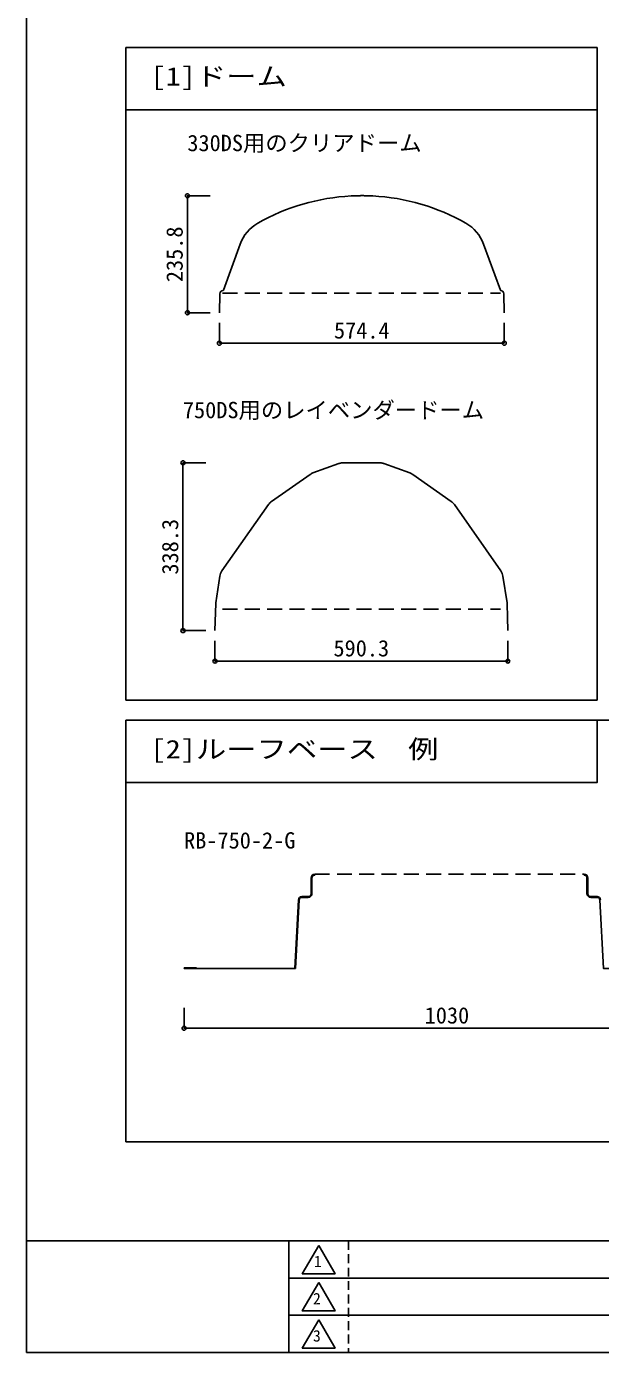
# Model space of a CAD drawing. Units: millimetres, scale not verified, with parts at other scales. Extents: x -3056 to 2944, y -2123 to 2078.
# Drawn here: x -3056 to -1899, y -2122 to 551 of the extents above; entities that cross this region are included whole.
import ezdxf
from ezdxf.enums import TextEntityAlignment as Align

# ---------------------------------------------------------------- set-up
doc = ezdxf.new("R2010")
doc.units = ezdxf.units.MM
doc.header["$LTSCALE"] = 15
for name, pattern in [('CHAIN1', [8, 5, -1, 1, -1]), ('DASHED1', [1.8, 1.2, -0.6]), ('DASHED2', [3, 2, -1])]:
    doc.linetypes.add(name, pattern=pattern)
for name, color, linetype in [('8-0', 7, 'Continuous'), ('F-8', 7, 'Continuous'), ('F-E', 7, 'Continuous'), ('F-F', 7, 'Continuous')]:
    doc.layers.add(name, color=color, linetype=linetype)
doc.styles.add('ＭＳ ゴシック', font='')
doc.styles.get('ＭＳ ゴシック').set_extended_font_data('MS Gothic')

msp = doc.modelspace()

# ---------------------------------------------------------------- linework, layer by layer
at = {"layer": '8-0'}
for p, q in [((-3056.25, -1897.5), (2943.75, -1897.5)), ((-2527.27, -1897.5), (-2527.27, -2122.5)), ((-2527.27, -1972.5), (-281.32, -1972.5)), ((-2527.27, -2047.5), (-281.32, -2047.5))]:
    msp.add_line(p, q, dxfattribs=at)
at = {"layer": '8-0', "linetype": 'DASHED1'}
msp.add_line((-2407.27, -1897.5), (-2407.27, -2122.5), dxfattribs=at)
at = {"layer": '8-0'}
for points in [[(-3056.25, -2122.5), (2943.75, -2122.5), (2943.75, 2077.5), (-3056.25, 2077.5)], [(-2467.27, -1906.5), (-2500.3, -1963.71), (-2434.23, -1963.71)], [(-2467.27, -1981.5), (-2500.3, -2038.71), (-2434.23, -2038.71)], [(-2467.27, -2056.5), (-2500.3, -2113.71), (-2434.23, -2113.71)]]:
    msp.add_lwpolyline(points, close=True, dxfattribs=at)
at = {"layer": 'F-8'}
for p, q in [((-2856.25, -807.5), (-2856.25, 508.92)), ((-2856.25, 508.92), (-1906.25, 508.92)), ((-1906.25, -807.5), (-1906.25, 508.92)), ((-1906.25, 382.92), (-2856.25, 382.92)), ((-2686.16, 209.69), (-2732.09, 209.69)), ((-2731.91, 209.69), (-2731.91, 201.69)), ((-2731.91, -18.14), (-2731.91, 201.69)), ((-2686.16, -26.14), (-2732.09, -26.14)), ((-2731.91, -26.14), (-2731.91, -18.14)), ((-2667.45, -46.8), (-2667.45, -87.84)), ((-2093.07, -46.8), (-2093.07, -87.84)), ((-2667.45, -87.66), (-2659.45, -87.66)), ((-2659.45, -87.66), (-2101.07, -87.66)), ((-2093.07, -87.66), (-2101.07, -87.66)), ((-2695.11, -328.74), (-2741.05, -328.74)), ((-2740.87, -328.74), (-2740.87, -336.74)), ((-2740.87, -659.04), (-2740.87, -336.74)), ((-2695.11, -667.04), (-2741.05, -667.04)), ((-2740.87, -667.04), (-2740.87, -659.04)), ((-2676.41, -687.7), (-2676.41, -728.74)), ((-2086.09, -687.7), (-2086.09, -728.74)), ((-2676.41, -728.56), (-2668.41, -728.56)), ((-2668.41, -728.56), (-2094.09, -728.56)), ((-2086.09, -728.56), (-2094.09, -728.56)), ((-1906.25, -807.5), (-2856.25, -807.5)), ((-2856.25, -847.5), (-86.25, -847.5)), ((-2856.25, -1697.5), (-2856.25, -847.5)), ((-2738.63, -1427.83), (-2738.63, -1468.95)), ((-2738.63, -1468.77), (-2730.63, -1468.77)), ((-2730.63, -1468.77), (-1716.63, -1468.77)), ((-86.25, -1697.5), (-2856.25, -1697.5))]:
    msp.add_line(p, q, dxfattribs=at)
msp.add_lwpolyline([(-1906.25, -847.5), (-1906.25, -973.5), (-2856.25, -973.5)], dxfattribs=at)
for centre in [(-2731.91, 209.69), (-2731.91, -26.14), (-2667.45, -87.66), (-2093.07, -87.66), (-2740.87, -328.74), (-2740.87, -667.04), (-2676.41, -728.56), (-2086.09, -728.56), (-2738.63, -1468.77)]:
    msp.add_circle(centre, 4, dxfattribs=at)
at = {"layer": 'F-E', "linetype": 'CHAIN1'}
for p, q in [((-2401.87, 209.6), (-2401.87, 209.34)), ((-2401.67, 209.35), (-2401.67, 209.61)), ((-2394.41, 209.91), (-2394.41, 209.66)), ((-2394.21, 209.67), (-2394.21, 209.92)), ((-2366.51, 209.93), (-2366.51, 209.67)), ((-2366.31, 209.67), (-2366.31, 209.92)), ((-2364.17, 209.84), (-2364.17, 209.59)), ((-2363.96, 209.58), (-2363.96, 209.84)), ((-2363.57, 209.57), (-2363.57, 209.82)), ((-2363.57, 209.82), (-2363.57, 209.57)), ((-2362.37, 209.77), (-2362.37, 209.52)), ((-2362.19, 209.51), (-2362.19, 209.76)), ((-2361.81, 209.75), (-2361.81, 209.49)), ((-2361.65, 209.49), (-2361.65, 209.74)), ((-2360.61, 209.69), (-2360.61, 209.44)), ((-2360.44, 209.43), (-2360.44, 209.69)), ((-2360, 209.67), (-2360, 209.41)), ((-2359.84, 209.4), (-2359.84, 209.66)), ((-2358.65, 209.6), (-2358.65, 209.34)), ((-2358.45, 209.33), (-2358.45, 209.59)), ((-2390.97, -328.74), (-2418.99, -328.74)), ((-2390.97, -328.74), (-2388.73, -328.74)), ((-2373.73, -328.74), (-2388.73, -328.74)), ((-2373.73, -328.74), (-2371.49, -328.74)), ((-2343.47, -328.74), (-2371.49, -328.74))]:
    msp.add_line(p, q, dxfattribs=at)
at = {"layer": 'F-E'}
for p, q in [((-2625.66, 112.32), (-2659.41, 19.58)), ((-2625.66, 112.32), (-2659.41, 19.58)), ((-2101.11, 19.58), (-2134.86, 112.32)), ((-2101.11, 19.58), (-2134.86, 112.32)), ((-2666.35, 12.08), (-2667.45, -26.14)), ((-2093.07, -26.14), (-2094.17, 12.08)), ((-2426.72, -330.25), (-2478.8, -349.21)), ((-2283.66, -349.21), (-2335.74, -330.25)), ((-2484.68, -352.27), (-2562.4, -406.69)), ((-2200.06, -406.69), (-2277.78, -352.27)), ((-2568.63, -412.93), (-2662.33, -546.73)), ((-2100.13, -546.73), (-2193.83, -412.93)), ((-2666.63, -557.45), (-2674.88, -611.27)), ((-2087.57, -611.27), (-2095.83, -557.45)), ((-2674.97, -612.22), (-2676.41, -667.04)), ((-2086.74, -640.68), (-2087.49, -612.22)), ((-2086.09, -667.04), (-2086.75, -640.52))]:
    msp.add_line(p, q, dxfattribs=at)
at = {"layer": 'F-E', "linetype": 'DASHED2'}
for p, q in [((-2661.09, 13.58), (-2101.09, 13.58)), ((-2661.09, -623.95), (-2101.09, -623.95))]:
    msp.add_line(p, q, dxfattribs=at)
at = {"layer": 'F-E'}
for centre, radius, start, end in [((-2380.26, -214.66), 424.56, 92.91796, 119.62052), ((-2380.26, -214.66), 424.56, 60.37948, 87.05559), ((-2550.64, 85.01), 79.83, 119.62052, 160), ((-2209.88, 85.01), 79.83, 20, 60.37948), ((-2209.88, 85.01), 79.83, 20, 60.37948), ((-2659.16, 11.87), 7.19, 97.72248, 178.35111), ((-2660.25, 19.88), 0.889, 277.72248, 340), ((-2660.25, 19.88), 0.889, 277.72248, 340), ((-2100.27, 19.88), 0.889, 200, 262.27752), ((-2100.27, 19.88), 0.889, 200, 262.27752), ((-2101.36, 11.87), 7.19, 1.64889, 82.27752), ((-2470.11, -373.08), 25.4, 110, 125), ((-2292.34, -373.08), 25.4, 55, 70), ((-2547.83, -427.49), 25.4, 125, 145), ((-2214.63, -427.49), 25.4, 35, 55), ((-2641.52, -561.3), 25.4, 145, 171.27677), ((-2120.94, -561.3), 25.4, 8.72323, 35)]:
    msp.add_arc(centre, radius, start, end, dxfattribs=at)
at = {"layer": 'F-E', "linetype": 'CHAIN1'}
for centre, radius, start, end in [((-2380.26, -214.66), 424.81, 92.88895, 92.91621), ((-2380.26, -214.66), 424.56, 91.90989, 92.89068), ((-2380.26, -214.66), 424.81, 91.88151, 91.90875), ((-2380.26, -214.66), 424.56, 88.1438, 91.88263), ((-2380.26, -214.66), 424.81, 88.11849, 88.14491), ((-2380.26, -214.66), 424.56, 87.82872, 88.11737), ((-2380.26, -214.66), 424.81, 87.80069, 87.83002), ((-2380.26, -214.66), 424.56, 87.74752, 87.79938), ((-2380.26, -214.58), 424.73, 87.74868, 87.74887), ((-2380.26, -214.66), 424.56, 87.58481, 87.74733), ((-2380.26, -214.66), 424.81, 87.56242, 87.58626), ((-2380.26, -214.66), 424.56, 87.50939, 87.56096), ((-2380.26, -214.66), 424.81, 87.48966, 87.51088), ((-2380.26, -214.66), 424.56, 87.34755, 87.48816), ((-2380.26, -214.66), 424.81, 87.32618, 87.34914), ((-2380.26, -214.66), 424.56, 87.26486, 87.32458), ((-2380.26, -214.66), 424.81, 87.24425, 87.2665), ((-2380.26, -214.66), 424.56, 87.08204, 87.2426), ((-2380.26, -214.66), 424.81, 87.05735, 87.08379), ((-2417.67, -355.94), 27.24, 92.77496, 109.39743), ((-2344.89, -356.46), 27.76, 70.76034, 87.06727)]:
    msp.add_arc(centre, radius, start, end, dxfattribs=at)
at = {"layer": 'F-E', "linetype": 'DASHED2'}
for centre, start, end in [((-2667.35, -612.42), 171.27677, 178.5), ((-2095.11, -612.42), 1.5, 8.72323)]:
    msp.add_arc(centre, 7.62, start, end, dxfattribs=at)
at = {"layer": 'F-F'}
for p, q in [((-2482.38, -1165.41), (-2482.38, -1197.31)), ((-2480.78, -1165.41), (-2480.78, -1197.31)), ((-2475.38, -1158.41), (-2475.38, -1160.01)), ((-1931.88, -1158.41), (-1931.88, -1160.01)), ((-1926.48, -1165.41), (-1926.48, -1197.31)), ((-1924.88, -1165.41), (-1924.88, -1197.31)), ((-2508, -1209.92), (-2515.69, -1348.01)), ((-2506.4, -1210.01), (-2514.12, -1348.61)), ((-2501.01, -1203.31), (-2488.38, -1203.31)), ((-2501.01, -1204.91), (-2488.38, -1204.91)), ((-1918.88, -1203.31), (-1906.25, -1203.31)), ((-1918.88, -1204.91), (-1906.25, -1204.91)), ((-2738.63, -1347.01), (-2713.63, -1347.01)), ((-2738.63, -1348.61), (-2738.63, -1347.01)), ((-2738.63, -1348.61), (-2514.12, -1348.61)), ((-2738.03, -1347.61), (-2713.63, -1347.61)), ((-2738.03, -1348.01), (-2738.03, -1347.61)), ((-2738.03, -1348.01), (-2515.69, -1348.01)), ((-2713.63, -1347.01), (-2713.63, -1347.61))]:
    msp.add_line(p, q, dxfattribs=at)
at = {"layer": 'F-F', "linetype": 'DASHED2'}
msp.add_line((-2475.38, -1158.41), (-1931.88, -1158.41), dxfattribs=at)
at = {"layer": 'F-F'}
msp.add_lwpolyline([(-1900.86, -1210.01), (-1893.13, -1348.61), (-1708.63, -1348.61)], dxfattribs=at)
for centre, radius, start, end in [((-2475.38, -1165.41), 7, 90, 180), ((-2475.38, -1165.41), 5.4, 90, 180), ((-1931.88, -1165.41), 7, 0, 90), ((-1931.88, -1165.41), 5.4, 0, 90), ((-2488.38, -1197.31), 6, 270, 0), ((-2488.38, -1197.31), 7.6, 270, 0), ((-1918.88, -1197.31), 7.6, 180, 270), ((-1918.88, -1197.31), 6, 180, 270), ((-2501.01, -1210.31), 7, 90, 176.80924), ((-2501.01, -1210.31), 5.4, 90, 176.80924), ((-1906.25, -1210.31), 7, 3.19076, 90), ((-1906.25, -1210.31), 5.4, 3.19076, 90)]:
    msp.add_arc(centre, radius, start, end, dxfattribs=at)

# ---------------------------------------------------------------- texts
at = {"layer": '8-0', "style": 'ＭＳ ゴシック'}
for s, p in [('1', (-2476.84, -1957.39)), ('2', (-2478.72, -2032.39)), ('3', (-2478.72, -2107.39))]:
    msp.add_text(s, height=23.09, dxfattribs=at).set_placement(p, align=Align.BOTTOM_LEFT)
at = {"layer": 'F-8', "style": 'ＭＳ ゴシック', "width": 1.2}
for s, p in [('[1]ドーム', (-2806.25, 420.45)), ('[2]ルーフベース\u3000例', (-2806.25, -935.97))]:
    msp.add_text(s, height=37.34, dxfattribs=at).set_placement(p, align=Align.BOTTOM_LEFT)
at = {"layer": 'F-8', "style": 'ＭＳ ゴシック'}
for s, p in [('330DS用のクリアドーム', (-2732.09, 289.69)), ('574.4', (-2436.51, -88.07)), ('750DS用のレイベンダードーム', (-2741.05, -248.74)), ('590.3', (-2437.5, -728.97)), ('RB-750-2-G', (-2738.63, -1116.37)), ('1030', (-2253.63, -1469.18))]:
    msp.add_text(s, height=32.99, dxfattribs=at).set_placement(p, align=Align.BOTTOM_LEFT)
for s, p in [('235.8', (-2731.5, 35.53)), ('338.3', (-2740.46, -554.14))]:
    msp.add_text(s, height=32.99, rotation=90, dxfattribs=at).set_placement(p, align=Align.BOTTOM_LEFT)

doc.saveas('drawing.dxf')
